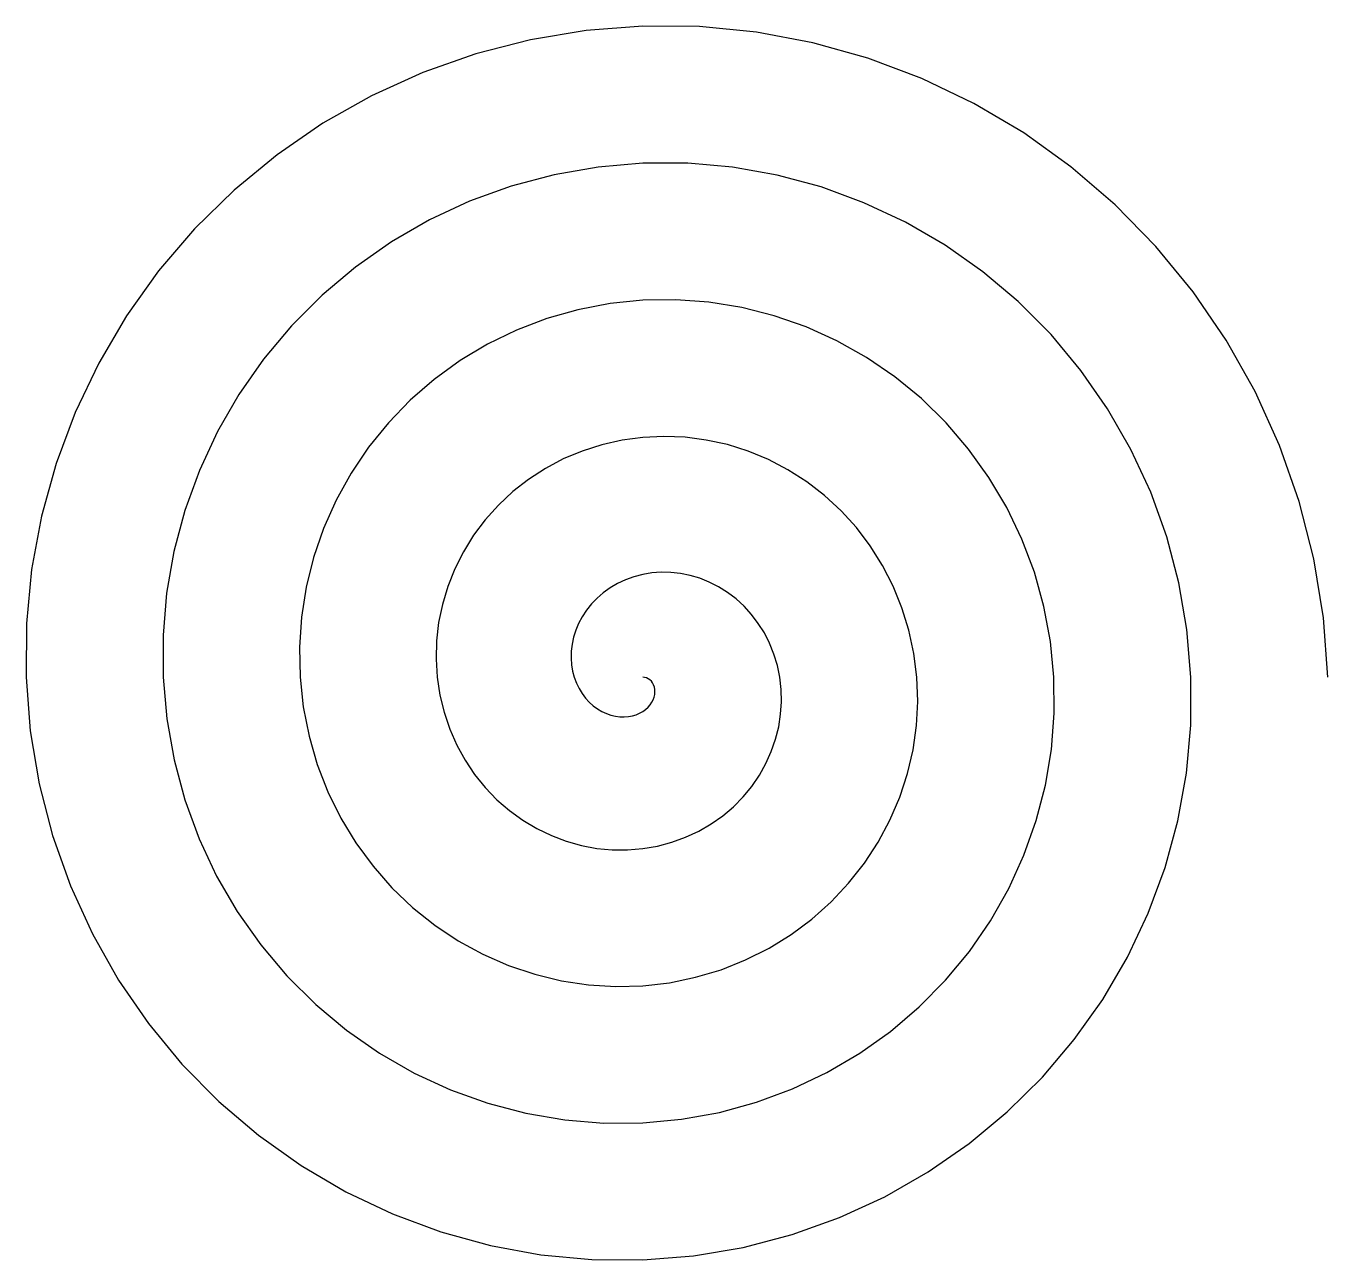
# Model space of a CAD drawing. Header units: metres. Extents: x -4.5 to 5, y -4.25 to 4.75.
import ezdxf

# ---------------------------------------------------------------- set-up
doc = ezdxf.new("R2010")
doc.units = ezdxf.units.M

msp = doc.modelspace()

# ---------------------------------------------------------------- linework, layer by layer
at = {"color": 255}
msp.add_polyline3d([(5, 0, 0), (4.9671, 0.4346, 0), (4.8967, 0.8634, 0), (4.7894, 1.2833, 0), (4.6463, 1.6911, 0), (4.4686, 2.0837, 0), (4.258, 2.4583, 0), (4.0161, 2.8121, 0), (3.7451, 3.1425, 0), (3.4471, 3.4471, 0), (3.1247, 3.7238, 0), (2.7803, 3.9706, 0), (2.4167, 4.1858, 0), (2.0368, 4.3679, 0), (1.6436, 4.5157, 0), (1.2402, 4.6284, 0), (0.8297, 4.7052, 0), (0.4152, 4.7458, 0), (0, 4.75, 0), (-0.4128, 4.7181, 0), (-0.82, 4.6505, 0), (-1.2186, 4.5479, 0), (-1.6056, 4.4113, 0), (-1.9781, 4.242, 0), (-2.3333, 4.0415, 0), (-2.6687, 3.8113, 0), (-2.9818, 3.5536, 0), (-3.2704, 3.2704, 0), (-3.5323, 2.964, 0), (-3.7658, 2.6369, 0), (-3.9693, 2.2917, 0), (-4.1413, 1.9311, 0), (-4.2808, 1.5581, 0), (-4.3869, 1.1755, 0), (-4.459, 0.7862, 0), (-4.4967, 0.3934, 0), (-4.5, 0, 0), (-4.469, -0.391, 0), (-4.4043, -0.7766, 0), (-4.3064, -1.1539, 0), (-4.1764, -1.5201, 0), (-4.0154, -1.8724, 0), (-3.8249, -2.2083, 0), (-3.6065, -2.5253, 0), (-3.3621, -2.8211, 0), (-3.0936, -3.0936, 0), (-2.8033, -3.3408, 0), (-2.4935, -3.561, 0), (-2.1667, -3.7528, 0), (-1.8255, -3.9147, 0), (-1.4726, -4.0459, 0), (-1.1108, -4.1454, 0), (-0.7428, -4.2128, 0), (-0.3716, -4.2477, 0), (0, -4.25, 0), (0.3692, -4.22, 0), (0.7332, -4.1581, 0), (1.0892, -4.0649, 0), (1.4346, -3.9415, 0), (1.7668, -3.7889, 0), (2.0833, -3.6084, 0), (2.3819, -3.4018, 0), (2.6604, -3.1706, 0), (2.9168, -2.9168, 0), (3.1493, -2.6426, 0), (3.3562, -2.3501, 0), (3.5363, -2.0417, 0), (3.6882, -1.7198, 0), (3.811, -1.3871, 0), (3.904, -1.0461, 0), (3.9666, -0.6994, 0), (3.9986, -0.3498, 0), (4, 0, 0), (3.9709, 0.3474, 0), (3.9119, 0.6898, 0), (3.8235, 1.0245, 0), (3.7066, 1.3491, 0), (3.5623, 1.6611, 0), (3.3919, 1.9583, 0), (3.197, 2.2385, 0), (2.9791, 2.4997, 0), (2.74, 2.74, 0), (2.4819, 2.9578, 0), (2.2067, 3.1515, 0), (1.9167, 3.3198, 0), (1.6142, 3.4616, 0), (1.3016, 3.5761, 0), (0.9814, 3.6625, 0), (0.656, 3.7204, 0), (0.328, 3.7496, 0), (0, 3.75, 0), (-0.3256, 3.7219, 0), (-0.6464, 3.6657, 0), (-0.9598, 3.582, 0), (-1.2636, 3.4716, 0), (-1.5555, 3.3357, 0), (-1.8333, 3.1754, 0), (-2.0951, 2.9922, 0), (-2.339, 2.7876, 0), (-2.5633, 2.5633, 0), (-2.7663, 2.3212, 0), (-2.9467, 2.0633, 0), (-3.1033, 1.7917, 0), (-3.235, 1.5085, 0), (-3.3411, 1.2161, 0), (-3.421, 0.9167, 0), (-3.4742, 0.6126, 0), (-3.5005, 0.3063, 0), (-3.5, 0, 0), (-3.4728, -0.3038, 0), (-3.4195, -0.6029, 0), (-3.3405, -0.8951, 0), (-3.2367, -1.1781, 0), (-3.1091, -1.4498, 0), (-2.9589, -1.7083, 0), (-2.7874, -1.9518, 0), (-2.596, -2.1783, 0), (-2.3865, -2.3865, 0), (-2.1605, -2.5748, 0), (-1.9199, -2.7419, 0), (-1.6667, -2.8868, 0), (-1.4029, -3.0084, 0), (-1.1306, -3.1062, 0), (-0.8519, -3.1795, 0), (-0.5692, -3.228, 0), (-0.2845, -3.2515, 0), (0, -3.25, 0), (0.282, -3.2238, 0), (0.5595, -3.1733, 0), (0.8304, -3.099, 0), (1.0926, -3.0018, 0), (1.3442, -2.8826, 0), (1.5833, -2.7424, 0), (1.8084, -2.5826, 0), (2.0176, -2.4045, 0), (2.2097, -2.2097, 0), (2.3832, -1.9998, 0), (2.5371, -1.7765, 0), (2.6702, -1.5417, 0), (2.7819, -1.2972, 0), (2.8713, -1.0451, 0), (2.938, -0.7872, 0), (2.9818, -0.5258, 0), (3.0024, -0.2627, 0), (3, 0, 0), (2.9747, 0.2603, 0), (2.9271, 0.5161, 0), (2.8575, 0.7657, 0), (2.7669, 1.0071, 0), (2.656, 1.2385, 0), (2.5259, 1.4583, 0), (2.3778, 1.665, 0), (2.213, 1.8569, 0), (2.0329, 2.0329, 0), (1.8391, 2.1917, 0), (1.6331, 2.3323, 0), (1.4167, 2.4537, 0), (1.1915, 2.5553, 0), (0.9596, 2.6364, 0), (0.7225, 2.6965, 0), (0.4824, 2.7356, 0), (0.2409, 2.7534, 0), (0, 2.75, 0), (-0.2385, 2.7257, 0), (-0.4727, 2.6809, 0), (-0.701, 2.616, 0), (-0.9216, 2.5319, 0), (-1.1329, 2.4294, 0), (-1.3333, 2.3094, 0), (-1.5216, 2.173, 0), (-1.6962, 2.0215, 0), (-1.8562, 1.8562, 0), (-2.0002, 1.6784, 0), (-2.1275, 1.4897, 0), (-2.2372, 1.2917, 0), (-2.3287, 1.0859, 0), (-2.4014, 0.8741, 0), (-2.4551, 0.6578, 0), (-2.4894, 0.4389, 0), (-2.5043, 0.2191, 0), (-2.5, 0, 0), (-2.4767, -0.2167, 0), (-2.4347, -0.4293, 0), (-2.3746, -0.6363, 0), (-2.297, -0.836, 0), (-2.2028, -1.0272, 0), (-2.0929, -1.2083, 0), (-1.9682, -1.3782, 0), (-1.83, -1.5355, 0), (-1.6794, -1.6794, 0), (-1.5177, -1.8087, 0), (-1.3463, -1.9227, 0), (-1.1667, -2.0207, 0), (-0.9802, -2.1021, 0), (-0.7885, -2.1665, 0), (-0.5931, -2.2136, 0), (-0.3955, -2.2432, 0), (-0.1973, -2.2553, 0), (0, -2.25, 0), (0.1949, -2.2276, 0), (0.3859, -2.1885, 0), (0.5716, -2.1331, 0), (0.7505, -2.0621, 0), (0.9215, -1.9763, 0), (1.0833, -1.8764, 0), (1.2348, -1.7635, 0), (1.3749, -1.6385, 0), (1.5026, -1.5026, 0), (1.6172, -1.357, 0), (1.7179, -1.2029, 0), (1.8042, -1.0417, 0), (1.8756, -0.8746, 0), (1.9316, -0.703, 0), (1.9721, -0.5284, 0), (1.997, -0.3521, 0), (2.0062, -0.1755, 0), (2, 0, 0), (1.9786, 0.1731, 0), (1.9423, 0.3425, 0), (1.8916, 0.5069, 0), (1.8272, 0.665, 0), (1.7497, 0.8159, 0), (1.6599, 0.9583, 0), (1.5587, 1.0914, 0), (1.447, 1.2142, 0), (1.3258, 1.3258, 0), (1.1963, 1.4257, 0), (1.0595, 1.5132, 0), (0.9167, 1.5877, 0), (0.7689, 1.649, 0), (0.6175, 1.6967, 0), (0.4637, 1.7306, 0), (0.3087, 1.7508, 0), (0.1537, 1.7572, 0), (0, 1.75, 0), (-0.1513, 1.7295, 0), (-0.2991, 1.6961, 0), (-0.4421, 1.6501, 0), (-0.5795, 1.5923, 0), (-0.7102, 1.5231, 0), (-0.8333, 1.4434, 0), (-0.948, 1.3539, 0), (-1.0535, 1.2555, 0), (-1.149, 1.149, 0), (-1.2342, 1.0356, 0), (-1.3084, 0.9161, 0), (-1.3712, 0.7917, 0), (-1.4224, 0.6633, 0), (-1.4617, 0.532, 0), (-1.4891, 0.399, 0), (-1.5046, 0.2653, 0), (-1.5081, 0.1319, 0), (-1.5, 0, 0), (-1.4805, -0.1295, 0), (-1.4499, -0.2556, 0), (-1.4086, -0.3774, 0), (-1.3573, -0.494, 0), (-1.2965, -0.6046, 0), (-1.2269, -0.7083, 0), (-1.1491, -0.8046, 0), (-1.064, -0.8928, 0), (-0.9723, -0.9723, 0), (-0.8749, -1.0427, 0), (-0.7727, -1.1036, 0), (-0.6667, -1.1547, 0), (-0.5576, -1.1958, 0), (-0.4465, -1.2268, 0), (-0.3343, -1.2477, 0), (-0.2219, -1.2584, 0), (-0.1102, -1.2591, 0), (0, -1.25, 0), (0.1077, -1.2314, 0), (0.2122, -1.2037, 0), (0.3127, -1.1672, 0), (0.4085, -1.1224, 0), (0.4989, -1.0699, 0), (0.5833, -1.0104, 0), (0.6612, -0.9443, 0), (0.7321, -0.8724, 0), (0.7955, -0.7955, 0), (0.8512, -0.7142, 0), (0.8988, -0.6293, 0), (0.9382, -0.5417, 0), (0.9692, -0.452, 0), (0.9919, -0.361, 0), (1.0062, -0.2696, 0), (1.0122, -0.1785, 0), (1.01, -0.0884, 0), (1, 0, 0), (0.9824, 0.0859, 0), (0.9575, 0.1688, 0), (0.9257, 0.248, 0), (0.8875, 0.323, 0), (0.8434, 0.3933, 0), (0.7939, 0.4583, 0), (0.7395, 0.5178, 0), (0.6809, 0.5714, 0), (0.6187, 0.6187, 0), (0.5535, 0.6596, 0), (0.4859, 0.694, 0), (0.4167, 0.7217, 0), (0.3463, 0.7427, 0), (0.2755, 0.757, 0), (0.2049, 0.7647, 0), (0.1351, 0.766, 0), (0.0666, 0.761, 0), (0, 0.75, 0), (-0.0642, 0.7333, 0), (-0.1254, 0.7113, 0), (-0.1833, 0.6842, 0), (-0.2375, 0.6526, 0), (-0.2876, 0.6168, 0), (-0.3333, 0.5774, 0), (-0.3744, 0.5347, 0), (-0.4107, 0.4894, 0), (-0.4419, 0.4419, 0), (-0.4681, 0.3928, 0), (-0.4892, 0.3426, 0), (-0.5052, 0.2917, 0), (-0.5161, 0.2407, 0), (-0.5221, 0.19, 0), (-0.5232, 0.1402, 0), (-0.5198, 0.0916, 0), (-0.5119, 0.0448, 0), (-0.5, 0, 0), (-0.4843, -0.0424, 0), (-0.465, -0.082, 0), (-0.4427, -0.1186, 0), (-0.4176, -0.152, 0), (-0.3902, -0.182, 0), (-0.3608, -0.2083, 0), (-0.3299, -0.231, 0), (-0.2979, -0.25, 0), (-0.2652, -0.2652, 0), (-0.2321, -0.2766, 0), (-0.1992, -0.2844, 0), (-0.1667, -0.2887, 0), (-0.135, -0.2895, 0), (-0.1045, -0.2871, 0), (-0.0755, -0.2817, 0), (-0.0482, -0.2736, 0), (-0.023, -0.2629, 0), (0, -0.25, 0), (0.0206, -0.2352, 0), (0.0386, -0.2188, 0), (0.0539, -0.2012, 0), (0.0665, -0.1827, 0), (0.0763, -0.1636, 0), (0.0833, -0.1443, 0), (0.0876, -0.1251, 0), (0.0893, -0.1064, 0), (0.0884, -0.0884, 0), (0.0851, -0.0714, 0), (0.0796, -0.0558, 0), (0.0722, -0.0417, 0), (0.0629, -0.0293, 0), (0.0522, -0.019, 0), (0.0402, -0.0108, 0), (0.0274, -0.0048, 0), (0.0138, -0.0012, 0), (0, 0, 0)], dxfattribs=at)

doc.saveas('drawing.dxf')
